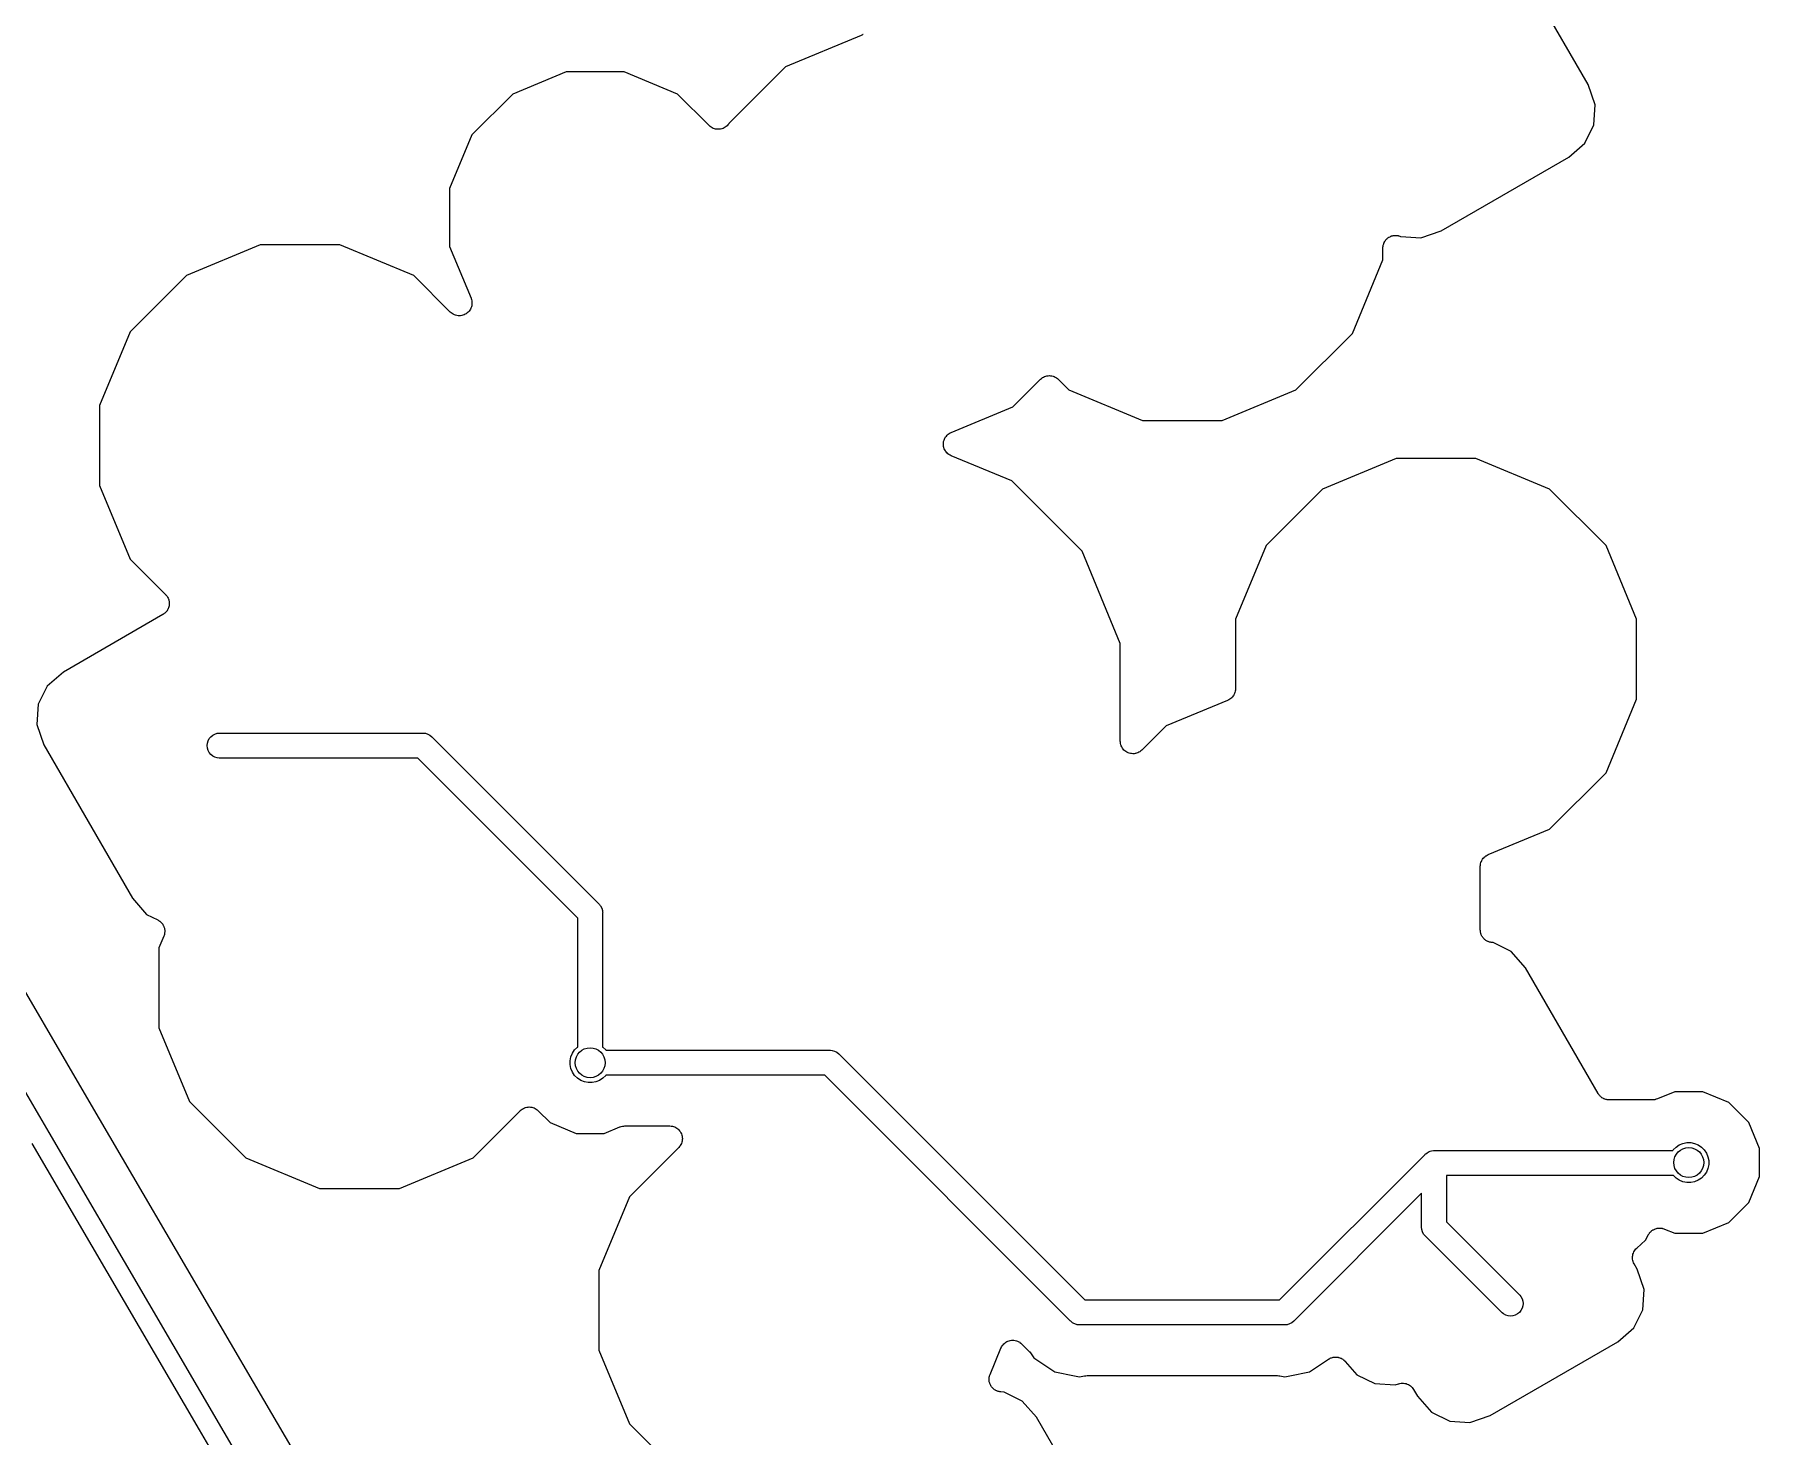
# Model space of a CAD drawing. Extents: x 0.4 to 11.3, y -7.9 to -0.4.
# Drawn here: x 3.805 to 4.485, y -5.293 to -4.74 of the extents above; entities that cross this region are included whole.
import ezdxf

# ---------------------------------------------------------------- set-up
doc = ezdxf.new("R2010")
doc.units = 0
doc.header["$MEASUREMENT"] = 0
doc.layers.add('BLACK', color=7, linetype='CONTINUOUS')

msp = doc.modelspace()

# ---------------------------------------------------------------- linework, layer by layer
at = {"layer": 'BLACK', "linetype": 'CONTINUOUS'}
for p, q in [((4.41709, -4.76006), (4.38215, -4.69954)), ((4.13039, -4.74077), (4.10068, -4.75308)), ((4.13067, -4.74062), (4.13039, -4.74077)), ((4.13095, -4.7405), (4.13067, -4.74062)), ((4.13109, -4.74039), (4.13095, -4.7405)), ((4.13125, -4.74031), (4.13109, -4.74039)), ((4.10068, -4.75308), (4.07826, -4.7755)), ((4.01417, -4.75507), (3.99308, -4.76381)), ((4.03701, -4.75507), (4.01417, -4.75507)), ((4.05811, -4.76381), (4.03701, -4.75507)), ((3.99308, -4.76381), (3.97693, -4.77996)), ((4.07056, -4.77627), (4.05811, -4.76381)), ((4.4198, -4.76807), (4.41709, -4.76006)), ((4.41928, -4.77601), (4.4198, -4.76807)), ((3.97693, -4.77996), (3.96819, -4.80106)), ((4.07093, -4.77657), (4.07056, -4.77627)), ((4.0713, -4.77687), (4.07093, -4.77657)), ((4.07131, -4.77688), (4.0713, -4.77687)), ((4.07132, -4.77689), (4.07131, -4.77688)), ((4.07173, -4.77711), (4.07132, -4.77689)), ((4.07215, -4.77734), (4.07173, -4.77711)), ((4.07217, -4.77734), (4.07215, -4.77734)), ((4.07218, -4.77735), (4.07217, -4.77734)), ((4.07263, -4.77749), (4.07218, -4.77735)), ((4.07308, -4.77763), (4.07263, -4.77749)), ((4.0731, -4.77763), (4.07308, -4.77763)), ((4.07311, -4.77763), (4.0731, -4.77763)), ((4.07359, -4.77768), (4.07311, -4.77763)), ((4.07406, -4.77773), (4.07359, -4.77768)), ((4.07407, -4.77773), (4.07406, -4.77773)), ((4.07408, -4.77773), (4.07407, -4.77773)), ((4.07456, -4.77769), (4.07408, -4.77773)), ((4.07503, -4.77765), (4.07456, -4.77769)), ((4.07504, -4.77764), (4.07503, -4.77765)), ((4.07505, -4.77764), (4.07504, -4.77764)), ((4.07551, -4.7775), (4.07505, -4.77764)), ((4.07596, -4.77737), (4.07551, -4.7775)), ((4.07598, -4.77737), (4.07596, -4.77737)), ((4.07599, -4.77736), (4.07598, -4.77737)), ((4.07641, -4.77714), (4.07599, -4.77736)), ((4.07683, -4.77692), (4.07641, -4.77714)), ((4.07684, -4.77691), (4.07683, -4.77692)), ((4.07685, -4.77691), (4.07684, -4.77691)), ((4.07722, -4.77661), (4.07685, -4.77691)), ((4.07759, -4.77631), (4.07722, -4.77661)), ((4.0776, -4.7763), (4.07759, -4.77631)), ((4.07761, -4.77629), (4.0776, -4.7763)), ((4.07792, -4.77593), (4.07761, -4.77629)), ((4.07822, -4.77557), (4.07792, -4.77593)), ((4.07823, -4.77555), (4.07822, -4.77557)), ((4.07826, -4.7755), (4.07823, -4.77554)), ((4.07823, -4.77554), (4.07823, -4.77555)), ((4.41577, -4.78315), (4.41928, -4.77601)), ((4.40941, -4.78873), (4.41577, -4.78315)), ((4.35912, -4.81776), (4.40941, -4.78873)), ((3.96819, -4.80106), (3.96819, -4.82389)), ((4.3374, -4.82121), (4.33762, -4.82095)), ((4.33762, -4.82095), (4.33774, -4.82086)), ((4.33774, -4.82086), (4.33784, -4.82075)), ((4.33784, -4.82075), (4.33812, -4.82055)), ((4.33812, -4.82055), (4.33838, -4.82034)), ((4.33838, -4.82034), (4.33851, -4.82027)), ((4.33851, -4.82027), (4.33864, -4.82018)), ((4.33864, -4.82018), (4.33895, -4.82005)), ((4.33895, -4.82005), (4.33925, -4.81989)), ((4.33925, -4.81989), (4.33939, -4.81985)), ((4.33939, -4.81985), (4.33953, -4.81978)), ((4.33953, -4.81978), (4.33986, -4.81971)), ((4.33986, -4.81971), (4.34018, -4.81961)), ((4.34018, -4.81961), (4.34033, -4.8196)), ((4.34033, -4.8196), (4.34048, -4.81957)), ((4.34048, -4.81957), (4.34082, -4.81956)), ((4.34082, -4.81956), (4.34115, -4.81952)), ((4.34115, -4.81952), (4.3413, -4.81954)), ((4.3413, -4.81954), (4.34145, -4.81954)), ((4.34145, -4.81954), (4.34179, -4.81959)), ((4.34179, -4.81959), (4.34212, -4.81963)), ((4.34212, -4.81963), (4.34227, -4.81967)), ((4.34227, -4.81967), (4.34242, -4.8197)), ((4.34242, -4.8197), (4.34273, -4.81982)), ((4.34273, -4.81982), (4.34306, -4.81992)), ((4.34306, -4.81992), (4.34313, -4.81996)), ((4.34313, -4.81996), (4.35111, -4.82048)), ((4.35111, -4.82048), (4.35912, -4.81776)), ((3.89355, -4.8233), (3.8645, -4.83534)), ((3.925, -4.8233), (3.89355, -4.8233)), ((3.95406, -4.83534), (3.925, -4.8233)), ((3.96819, -4.82389), (3.97665, -4.84433)), ((4.33612, -4.82445), (4.33614, -4.8243)), ((4.33612, -4.82452), (4.33612, -4.82445)), ((4.33612, -4.82912), (4.33612, -4.82452)), ((4.33613, -4.82415), (4.33619, -4.82382)), ((4.33614, -4.8243), (4.33613, -4.82415)), ((4.33619, -4.82382), (4.33623, -4.82348)), ((4.33623, -4.82348), (4.33627, -4.82334)), ((4.33627, -4.82334), (4.3363, -4.82319)), ((4.3363, -4.82319), (4.33642, -4.82288)), ((4.33642, -4.82288), (4.33652, -4.82255)), ((4.33652, -4.82255), (4.3366, -4.82242)), ((4.3366, -4.82242), (4.33665, -4.82228)), ((4.33665, -4.82228), (4.33683, -4.822)), ((4.33683, -4.822), (4.33699, -4.8217)), ((4.33699, -4.8217), (4.33709, -4.82158)), ((4.33709, -4.82158), (4.33717, -4.82146)), ((4.33717, -4.82146), (4.3374, -4.82121)), ((4.32408, -4.85818), (4.33612, -4.82912)), ((3.8645, -4.83534), (3.84226, -4.85758)), ((3.9685, -4.84977), (3.95406, -4.83534)), ((3.97663, -4.8482), (3.9764, -4.84862)), ((3.97664, -4.84819), (3.97663, -4.8482)), ((3.97663, -4.8482), (3.97663, -4.8482)), ((3.97679, -4.84771), (3.97664, -4.84819)), ((3.97665, -4.84433), (3.97668, -4.84438)), ((3.97668, -4.84438), (3.97668, -4.84438)), ((3.97668, -4.84438), (3.97668, -4.84438)), ((3.97668, -4.84438), (3.97668, -4.84439)), ((3.97668, -4.84439), (3.97682, -4.84487)), ((3.97693, -4.84727), (3.97679, -4.84771)), ((3.97682, -4.84487), (3.97695, -4.84532)), ((3.97698, -4.84675), (3.97693, -4.84726)), ((3.97693, -4.84726), (3.97693, -4.84727)), ((3.97693, -4.84727), (3.97693, -4.84727)), ((3.97695, -4.84532), (3.97695, -4.84532)), ((3.97695, -4.84532), (3.97695, -4.84533)), ((3.97695, -4.84533), (3.97699, -4.84581)), ((3.97703, -4.8463), (3.97698, -4.84675)), ((3.97699, -4.84581), (3.97703, -4.84629)), ((3.97703, -4.84629), (3.97703, -4.8463)), ((3.97703, -4.8463), (3.97703, -4.8463)), ((3.96887, -4.85008), (3.9685, -4.84977)), ((3.96924, -4.85039), (3.96887, -4.85008)), ((3.96925, -4.85039), (3.96924, -4.85039)), ((3.96968, -4.85062), (3.96925, -4.85039)), ((3.96925, -4.85039), (3.96925, -4.85039)), ((3.9701, -4.85085), (3.96968, -4.85062)), ((3.97011, -4.85085), (3.9701, -4.85085)), ((3.97059, -4.851), (3.97011, -4.85085)), ((3.97011, -4.85085), (3.97011, -4.85085)), ((3.97104, -4.85114), (3.97059, -4.851)), ((3.97154, -4.85119), (3.97104, -4.85114)), ((3.97104, -4.85114), (3.97104, -4.85114)), ((3.97104, -4.85114), (3.97104, -4.85114)), ((3.97201, -4.85124), (3.97154, -4.85119)), ((3.97202, -4.85124), (3.97201, -4.85124)), ((3.97201, -4.85124), (3.97201, -4.85124)), ((3.97251, -4.85119), (3.97202, -4.85124)), ((3.97298, -4.85115), (3.97251, -4.85119)), ((3.97299, -4.85115), (3.97298, -4.85115)), ((3.97298, -4.85115), (3.97298, -4.85115)), ((3.97348, -4.851), (3.97299, -4.85115)), ((3.97391, -4.85087), (3.97348, -4.851)), ((3.97392, -4.85087), (3.97391, -4.85087)), ((3.97437, -4.85063), (3.97392, -4.85087)), ((3.97392, -4.85087), (3.97392, -4.85087)), ((3.97478, -4.85042), (3.97437, -4.85063)), ((3.97479, -4.85041), (3.97478, -4.85041)), ((3.97478, -4.85041), (3.97478, -4.85042)), ((3.97518, -4.85009), (3.97479, -4.85041)), ((3.97554, -4.8498), (3.97518, -4.85009)), ((3.97586, -4.84942), (3.97554, -4.8498)), ((3.97554, -4.8498), (3.97554, -4.8498)), ((3.97554, -4.8498), (3.97554, -4.8498)), ((3.97616, -4.84906), (3.97586, -4.84942)), ((3.97617, -4.84905), (3.97616, -4.84906)), ((3.9764, -4.84862), (3.97617, -4.84905)), ((3.97617, -4.84905), (3.97617, -4.84905)), ((3.84226, -4.85758), (3.83022, -4.88663)), ((4.30184, -4.88042), (4.32408, -4.85818)), ((4.20189, -4.87562), (4.20231, -4.87541)), ((4.20231, -4.87541), (4.20272, -4.87519)), ((4.20272, -4.87519), (4.20274, -4.87518)), ((4.20274, -4.87518), (4.20275, -4.87517)), ((4.20275, -4.87517), (4.20321, -4.87504)), ((4.20321, -4.87504), (4.20366, -4.87491)), ((4.20366, -4.87491), (4.20367, -4.87491)), ((4.20367, -4.87491), (4.20369, -4.8749)), ((4.20369, -4.8749), (4.20416, -4.87486)), ((4.20416, -4.87486), (4.20463, -4.87482)), ((4.20463, -4.87482), (4.20465, -4.87482)), ((4.20465, -4.87482), (4.20466, -4.87482)), ((4.20466, -4.87482), (4.20513, -4.87487)), ((4.20513, -4.87487), (4.2056, -4.87492)), ((4.2056, -4.87492), (4.20562, -4.87492)), ((4.20562, -4.87492), (4.20563, -4.87492)), ((4.20563, -4.87492), (4.20609, -4.87506)), ((4.20609, -4.87506), (4.20653, -4.8752)), ((4.20653, -4.8752), (4.20655, -4.87521)), ((4.20655, -4.87521), (4.20657, -4.87521)), ((4.20657, -4.87521), (4.20698, -4.87544)), ((4.20698, -4.87544), (4.20739, -4.87566)), ((4.19024, -4.88712), (4.20108, -4.87628)), ((4.20108, -4.87628), (4.2011, -4.87626)), ((4.2011, -4.87626), (4.20113, -4.87623)), ((4.2011, -4.87626), (4.2011, -4.87626)), ((4.2011, -4.87626), (4.2011, -4.87626)), ((4.20113, -4.87623), (4.20149, -4.87594)), ((4.20149, -4.87594), (4.20186, -4.87564)), ((4.20186, -4.87564), (4.20187, -4.87564)), ((4.20187, -4.87564), (4.20189, -4.87562)), ((4.20739, -4.87566), (4.20741, -4.87567)), ((4.20741, -4.87567), (4.20742, -4.87568)), ((4.20742, -4.87568), (4.20778, -4.87598)), ((4.20778, -4.87598), (4.20815, -4.87628)), ((4.20815, -4.87628), (4.21228, -4.88042)), ((4.21228, -4.88042), (4.24134, -4.89245)), ((4.27279, -4.89245), (4.30184, -4.88042)), ((3.83022, -4.88663), (3.83022, -4.91808)), ((4.16595, -4.89718), (4.19024, -4.88712)), ((4.24134, -4.89245), (4.27279, -4.89245)), ((4.16286, -4.90175), (4.16291, -4.90128)), ((4.16286, -4.90176), (4.16286, -4.90175)), ((4.16286, -4.90177), (4.16286, -4.90176)), ((4.16291, -4.90225), (4.16286, -4.90177)), ((4.16291, -4.90128), (4.16296, -4.9008)), ((4.16295, -4.90273), (4.16291, -4.90225)), ((4.16296, -4.9008), (4.16297, -4.90079)), ((4.16297, -4.90078), (4.16311, -4.90033)), ((4.16297, -4.90079), (4.16297, -4.90078)), ((4.16311, -4.90033), (4.16325, -4.89987)), ((4.16325, -4.89986), (4.16326, -4.89985)), ((4.16325, -4.89987), (4.16325, -4.89986)), ((4.16326, -4.89985), (4.16348, -4.89943)), ((4.16348, -4.89943), (4.16371, -4.89901)), ((4.16371, -4.89901), (4.16372, -4.899)), ((4.16372, -4.89899), (4.16403, -4.89863)), ((4.16372, -4.899), (4.16372, -4.89899)), ((4.16403, -4.89863), (4.16433, -4.89826)), ((4.16433, -4.89826), (4.16434, -4.89825)), ((4.16434, -4.89825), (4.16435, -4.89824)), ((4.16435, -4.89824), (4.16472, -4.89794)), ((4.16472, -4.89794), (4.16509, -4.89764)), ((4.16509, -4.89764), (4.1651, -4.89763)), ((4.1651, -4.89763), (4.16552, -4.89741)), ((4.1651, -4.89763), (4.1651, -4.89763)), ((4.16552, -4.89741), (4.16595, -4.89718)), ((4.16295, -4.90274), (4.16295, -4.90273)), ((4.16295, -4.90273), (4.16295, -4.90273)), ((4.16309, -4.9032), (4.16295, -4.90274)), ((4.16322, -4.90366), (4.16309, -4.9032)), ((4.16323, -4.90367), (4.16322, -4.90366)), ((4.16323, -4.90368), (4.16323, -4.90367)), ((4.16345, -4.9041), (4.16323, -4.90368)), ((4.16367, -4.90453), (4.16345, -4.9041)), ((4.16368, -4.90453), (4.16367, -4.90453)), ((4.16368, -4.90454), (4.16368, -4.90453)), ((4.16398, -4.90491), (4.16368, -4.90454)), ((4.16428, -4.90529), (4.16398, -4.90491)), ((4.16429, -4.9053), (4.16428, -4.90529)), ((4.1643, -4.9053), (4.16429, -4.9053)), ((4.16466, -4.90561), (4.1643, -4.9053)), ((4.16503, -4.90592), (4.16466, -4.90561)), ((4.16504, -4.90592), (4.16503, -4.90592)), ((4.16505, -4.90593), (4.16504, -4.90592)), ((4.16547, -4.90616), (4.16505, -4.90593)), ((4.16589, -4.90639), (4.16547, -4.90616)), ((4.1659, -4.9064), (4.16589, -4.90639)), ((4.16595, -4.90642), (4.1659, -4.9064)), ((4.1659, -4.9064), (4.1659, -4.9064)), ((4.1659, -4.9064), (4.1659, -4.9064)), ((4.18979, -4.91629), (4.16595, -4.90642)), ((4.34134, -4.90755), (4.31228, -4.91958)), ((4.37279, -4.90755), (4.34134, -4.90755)), ((4.40184, -4.91958), (4.37279, -4.90755)), ((4.21757, -4.94407), (4.18979, -4.91629)), ((3.83022, -4.91808), (3.84226, -4.94714)), ((4.31228, -4.91958), (4.29004, -4.94182)), ((4.42408, -4.94182), (4.40184, -4.91958)), ((4.29004, -4.94182), (4.27801, -4.97088)), ((4.43612, -4.97088), (4.42408, -4.94182)), ((3.67827, -4.94749), (3.81022, -5.17319)), ((3.84226, -4.94714), (3.85626, -4.96114)), ((4.2326, -4.98036), (4.21757, -4.94407)), ((3.85626, -4.96114), (3.85631, -4.96119)), ((3.85631, -4.96119), (3.8564, -4.96131)), ((3.8564, -4.96131), (3.85651, -4.96141)), ((3.85651, -4.96141), (3.85671, -4.96169)), ((3.85671, -4.96169), (3.85692, -4.96195)), ((3.85692, -4.96195), (3.85699, -4.96208)), ((3.85699, -4.96208), (3.85707, -4.96221)), ((3.85707, -4.96221), (3.85721, -4.96252)), ((3.85721, -4.96252), (3.85737, -4.96282)), ((3.85737, -4.96282), (3.85741, -4.96296)), ((3.85741, -4.96296), (3.85747, -4.9631)), ((3.85747, -4.9631), (3.85755, -4.96343)), ((3.85755, -4.96343), (3.85764, -4.96375)), ((3.85764, -4.96375), (3.85765, -4.9639)), ((3.85765, -4.9639), (3.85769, -4.96405)), ((3.85523, -4.969), (3.81595, -4.99168)), ((3.85535, -4.96892), (3.85523, -4.969)), ((3.85548, -4.96885), (3.85535, -4.96892)), ((3.85574, -4.96863), (3.85548, -4.96885)), ((3.85602, -4.96844), (3.85574, -4.96863)), ((3.85612, -4.96833), (3.85602, -4.96844)), ((3.85624, -4.96823), (3.85612, -4.96833)), ((3.85645, -4.96797), (3.85624, -4.96823)), ((3.85669, -4.96773), (3.85645, -4.96797)), ((3.85677, -4.9676), (3.85669, -4.96773)), ((3.85686, -4.96749), (3.85677, -4.9676)), ((3.85702, -4.96719), (3.85686, -4.96749)), ((3.8572, -4.9669), (3.85702, -4.96719)), ((3.85726, -4.96676), (3.8572, -4.9669)), ((3.85733, -4.96663), (3.85726, -4.96676)), ((3.85743, -4.9663), (3.85733, -4.96663)), ((3.85755, -4.96599), (3.85743, -4.9663)), ((3.85758, -4.96584), (3.85755, -4.96599)), ((3.85762, -4.9657), (3.85758, -4.96584)), ((3.85766, -4.96536), (3.85762, -4.9657)), ((3.85771, -4.96502), (3.85766, -4.96536)), ((3.85769, -4.96405), (3.8577, -4.96439)), ((3.8577, -4.96439), (3.85773, -4.96473)), ((3.85773, -4.96473), (3.85771, -4.96488)), ((3.85771, -4.96488), (3.85771, -4.96502)), ((4.27801, -4.97088), (4.27801, -4.99822)), ((4.43612, -5.00233), (4.43612, -4.97088)), ((4.2326, -5.01889), (4.2326, -4.98036)), ((3.80959, -4.99726), (3.80607, -5.0044)), ((3.81595, -4.99168), (3.80959, -4.99726)), ((3.80607, -5.0044), (3.80555, -5.01234)), ((4.27492, -5.00284), (4.25068, -5.01288)), ((4.27533, -5.00262), (4.27492, -5.00284)), ((4.27575, -5.00241), (4.27533, -5.00262)), ((4.27576, -5.00239), (4.27575, -5.00241)), ((4.27578, -5.00238), (4.27576, -5.00239)), ((4.27614, -5.00209), (4.27578, -5.00238)), ((4.27651, -5.0018), (4.27614, -5.00209)), ((4.27652, -5.00178), (4.27651, -5.0018)), ((4.27654, -5.00177), (4.27652, -5.00178)), ((4.27683, -5.00141), (4.27654, -5.00177)), ((4.27713, -5.00105), (4.27683, -5.00141)), ((4.27714, -5.00103), (4.27713, -5.00105)), ((4.27716, -5.00101), (4.27714, -5.00103)), ((4.27738, -5.0006), (4.27716, -5.00101)), ((4.2776, -5.00019), (4.27738, -5.0006)), ((4.27761, -5.00017), (4.2776, -5.00019)), ((4.27762, -5.00015), (4.27761, -5.00017)), ((4.27776, -4.99971), (4.27762, -5.00015)), ((4.2779, -4.99926), (4.27776, -4.99971)), ((4.27791, -4.99922), (4.2779, -4.99924)), ((4.2779, -4.99924), (4.2779, -4.99926)), ((4.27796, -4.99876), (4.27791, -4.99922)), ((4.27801, -4.99829), (4.27796, -4.99876)), ((4.27801, -4.99822), (4.27801, -4.99825)), ((4.27801, -4.99825), (4.27801, -4.99825)), ((4.27801, -4.99825), (4.27801, -4.99825)), ((4.27801, -4.99825), (4.27801, -4.99829)), ((4.42408, -5.03138), (4.43612, -5.00233)), ((3.80555, -5.01234), (3.80827, -5.02034)), ((3.87301, -5.01878), (3.87347, -5.01793)), ((3.87347, -5.01793), (3.87408, -5.01718)), ((3.87408, -5.01718), (3.87483, -5.01656)), ((3.87483, -5.01656), (3.87568, -5.01611)), ((3.87568, -5.01611), (3.87661, -5.01582)), ((3.87661, -5.01582), (3.87734, -5.01575)), ((3.87734, -5.01575), (3.95744, -5.01575)), ((3.95744, -5.01575), (3.95768, -5.01573)), ((3.95768, -5.01573), (3.95792, -5.01575)), ((3.95792, -5.01575), (3.95792, -5.01575)), ((3.95792, -5.01575), (3.95865, -5.01582)), ((3.95865, -5.01582), (3.95957, -5.01611)), ((3.95957, -5.01611), (3.96043, -5.01656)), ((3.96043, -5.01656), (3.96118, -5.01718)), ((3.96118, -5.01718), (3.96133, -5.01737)), ((3.96133, -5.01737), (4.02693, -5.08296)), ((4.25068, -5.01288), (4.24113, -5.02243)), ((3.80827, -5.02034), (3.84321, -5.08086)), ((3.87263, -5.02067), (3.87273, -5.01971)), ((3.87273, -5.02164), (3.87263, -5.02067)), ((3.87273, -5.01971), (3.87301, -5.01878)), ((3.87301, -5.02257), (3.87273, -5.02164)), ((3.87347, -5.02342), (3.87301, -5.02257)), ((3.87408, -5.02417), (3.87347, -5.02342)), ((3.87483, -5.02479), (3.87408, -5.02417)), ((3.87568, -5.02524), (3.87483, -5.02479)), ((4.23265, -5.01937), (4.2326, -5.01889)), ((4.23269, -5.01985), (4.23265, -5.01937)), ((4.23269, -5.01986), (4.23269, -5.01985)), ((4.23269, -5.01987), (4.23269, -5.01986)), ((4.23283, -5.02033), (4.23269, -5.01987)), ((4.23297, -5.02078), (4.23283, -5.02033)), ((4.23297, -5.02079), (4.23297, -5.02078)), ((4.23298, -5.0208), (4.23297, -5.02079)), ((4.2332, -5.02122), (4.23298, -5.0208)), ((4.23342, -5.02165), (4.2332, -5.02122)), ((4.23343, -5.02165), (4.23342, -5.02165)), ((4.23343, -5.02166), (4.23343, -5.02165)), ((4.23374, -5.02203), (4.23343, -5.02166)), ((4.23404, -5.02241), (4.23374, -5.02203)), ((4.23405, -5.02241), (4.23404, -5.02241)), ((4.23405, -5.02242), (4.23405, -5.02241)), ((4.23442, -5.02272), (4.23405, -5.02242)), ((4.23479, -5.02303), (4.23442, -5.02272)), ((4.2348, -5.02303), (4.23479, -5.02303)), ((4.2348, -5.02304), (4.2348, -5.02303)), ((4.23522, -5.02327), (4.2348, -5.02304)), ((4.23564, -5.0235), (4.23522, -5.02327)), ((4.23565, -5.0235), (4.23564, -5.0235)), ((4.23566, -5.0235), (4.23565, -5.0235)), ((4.23612, -5.02365), (4.23566, -5.0235)), ((4.23658, -5.02379), (4.23612, -5.02365)), ((4.23659, -5.02379), (4.23658, -5.02379)), ((4.23658, -5.02379), (4.23658, -5.02379)), ((4.23707, -5.02384), (4.23659, -5.02379)), ((4.23755, -5.02389), (4.23707, -5.02384)), ((4.23756, -5.02389), (4.23755, -5.02389)), ((4.23755, -5.02389), (4.23755, -5.02389)), ((4.23804, -5.02385), (4.23756, -5.02389)), ((4.23852, -5.02381), (4.23804, -5.02385)), ((4.23853, -5.02381), (4.23852, -5.02381)), ((4.23854, -5.02381), (4.23853, -5.02381)), ((4.23899, -5.02367), (4.23854, -5.02381)), ((4.23946, -5.02354), (4.23899, -5.02367)), ((4.23947, -5.02353), (4.23946, -5.02353)), ((4.23946, -5.02353), (4.23946, -5.02354)), ((4.2399, -5.02331), (4.23947, -5.02353)), ((4.24032, -5.02309), (4.2399, -5.02331)), ((4.24033, -5.02308), (4.24032, -5.02309)), ((4.24034, -5.02308), (4.24033, -5.02308)), ((4.24071, -5.02278), (4.24034, -5.02308)), ((4.24108, -5.02248), (4.24071, -5.02278)), ((4.2411, -5.02247), (4.24108, -5.02248)), ((4.24113, -5.02243), (4.2411, -5.02247)), ((4.2411, -5.02247), (4.2411, -5.02247)), ((4.2411, -5.02247), (4.2411, -5.02247)), ((3.87661, -5.02552), (3.87568, -5.02524)), ((3.87734, -5.0256), (3.87661, -5.02552)), ((3.95564, -5.0256), (3.87734, -5.0256)), ((4.0187, -5.08865), (3.95564, -5.0256)), ((4.40184, -5.05362), (4.42408, -5.03138)), ((3.82614, -5.1608), (3.76305, -5.05287)), ((4.3776, -5.06366), (4.40184, -5.05362)), ((4.37492, -5.06631), (4.37514, -5.06591)), ((4.37514, -5.06591), (4.37537, -5.06549)), ((4.37537, -5.06549), (4.37538, -5.06548)), ((4.37538, -5.06548), (4.37539, -5.06546)), ((4.37539, -5.06546), (4.37569, -5.0651)), ((4.37569, -5.0651), (4.37599, -5.06474)), ((4.37599, -5.06474), (4.376, -5.06473)), ((4.376, -5.06473), (4.37602, -5.06471)), ((4.37602, -5.06471), (4.37638, -5.06442)), ((4.37638, -5.06442), (4.37674, -5.06412)), ((4.37674, -5.06412), (4.37676, -5.06411)), ((4.37676, -5.06411), (4.37678, -5.0641)), ((4.37678, -5.0641), (4.37719, -5.06388)), ((4.37719, -5.06388), (4.3776, -5.06366)), ((4.37452, -5.06821), (4.37457, -5.06775)), ((4.37452, -5.06826), (4.37452, -5.06821)), ((4.37452, -5.06828), (4.37452, -5.06826)), ((4.37452, -5.06826), (4.37452, -5.06826)), ((4.37452, -5.06826), (4.37452, -5.06826)), ((4.37452, -5.09332), (4.37452, -5.06828)), ((4.37457, -5.06775), (4.37462, -5.06729)), ((4.37462, -5.06727), (4.37463, -5.06724)), ((4.37462, -5.06729), (4.37462, -5.06727)), ((4.37463, -5.06724), (4.37477, -5.0668)), ((4.37477, -5.0668), (4.3749, -5.06635)), ((4.3749, -5.06635), (4.37491, -5.06633)), ((4.37491, -5.06633), (4.37492, -5.06631)), ((3.84321, -5.08086), (3.84878, -5.08722)), ((4.02693, -5.08296), (4.02712, -5.08312)), ((4.02712, -5.08312), (4.02727, -5.0833)), ((4.02727, -5.0833), (4.02727, -5.08331)), ((4.02727, -5.08331), (4.02747, -5.08354)), ((4.02747, -5.08354), (4.02773, -5.08387)), ((4.02773, -5.08387), (4.02819, -5.08472)), ((4.02819, -5.08472), (4.02847, -5.08565)), ((4.02847, -5.08565), (4.02854, -5.08637)), ((3.84878, -5.08722), (3.85315, -5.08938)), ((3.85315, -5.08938), (3.85322, -5.08941)), ((3.85322, -5.08941), (3.85348, -5.08958)), ((3.85348, -5.08958), (3.85375, -5.08972)), ((3.85375, -5.08972), (3.85389, -5.08984)), ((3.85389, -5.08984), (3.85404, -5.08994)), ((3.85404, -5.08994), (3.85426, -5.09015)), ((3.85426, -5.09015), (3.8545, -5.09035)), ((3.8545, -5.09035), (3.85461, -5.09049)), ((3.85461, -5.09049), (3.85474, -5.09061)), ((3.85474, -5.09061), (3.85492, -5.09086)), ((3.85492, -5.09086), (3.85511, -5.0911)), ((3.85511, -5.0911), (3.8552, -5.09126)), ((3.8552, -5.09126), (3.8553, -5.09141)), ((3.8553, -5.09141), (3.85542, -5.09169)), ((3.85542, -5.09169), (3.85557, -5.09197)), ((3.85557, -5.09197), (3.85562, -5.09214)), ((3.85562, -5.09214), (3.85569, -5.09231)), ((3.85569, -5.09231), (3.85576, -5.09261)), ((3.85576, -5.09261), (3.85585, -5.0929)), ((3.85585, -5.0929), (3.85587, -5.09308)), ((3.85587, -5.09308), (3.85591, -5.09326)), ((4.0187, -5.13949), (4.0187, -5.08865)), ((4.02854, -5.08637), (4.02854, -5.08637)), ((4.02854, -5.08637), (4.02857, -5.08661)), ((4.02857, -5.08661), (4.02854, -5.08686)), ((4.02854, -5.08686), (4.02854, -5.13949)), ((3.85556, -5.09578), (3.85364, -5.10042)), ((3.85565, -5.09548), (3.85556, -5.09578)), ((3.85576, -5.09519), (3.85565, -5.09548)), ((3.85579, -5.09502), (3.85576, -5.09519)), ((3.85585, -5.09484), (3.85579, -5.09502)), ((3.85588, -5.09454), (3.85585, -5.09484)), ((3.85593, -5.09423), (3.85588, -5.09454)), ((3.85591, -5.09326), (3.85591, -5.09357)), ((3.85591, -5.09357), (3.85594, -5.09387)), ((3.85594, -5.09387), (3.85592, -5.09405)), ((3.85592, -5.09405), (3.85593, -5.09423)), ((4.37455, -5.09363), (4.37452, -5.09332)), ((4.37455, -5.09394), (4.37455, -5.09363)), ((4.37459, -5.09411), (4.37455, -5.09394)), ((4.37461, -5.09429), (4.37459, -5.09411)), ((4.3747, -5.09459), (4.37461, -5.09429)), ((4.37477, -5.09489), (4.3747, -5.09459)), ((4.37484, -5.09505), (4.37477, -5.09489)), ((4.37489, -5.09523), (4.37484, -5.09505)), ((4.37504, -5.0955), (4.37489, -5.09523)), ((4.37516, -5.09578), (4.37504, -5.0955)), ((4.37527, -5.09593), (4.37516, -5.09578)), ((4.37535, -5.09609), (4.37527, -5.09593)), ((4.37555, -5.09633), (4.37535, -5.09609)), ((4.37572, -5.09658), (4.37555, -5.09633)), ((4.37585, -5.0967), (4.37572, -5.09658)), ((4.37597, -5.09684), (4.37585, -5.0967)), ((4.37621, -5.09704), (4.37597, -5.09684)), ((4.37643, -5.09725), (4.37621, -5.09704)), ((4.37658, -5.09735), (4.37643, -5.09725)), ((4.37672, -5.09747), (4.37658, -5.09735)), ((4.37699, -5.09761), (4.37672, -5.09747)), ((4.37725, -5.09778), (4.37699, -5.09761)), ((4.37742, -5.09784), (4.37725, -5.09778)), ((4.37758, -5.09793), (4.37742, -5.09784)), ((4.37787, -5.09802), (4.37758, -5.09793)), ((4.37816, -5.09813), (4.37787, -5.09802)), ((4.37834, -5.09817), (4.37816, -5.09813)), ((4.37851, -5.09822), (4.37834, -5.09817)), ((4.37882, -5.09825), (4.37851, -5.09822)), ((4.37912, -5.09831), (4.37882, -5.09825)), ((4.37919, -5.09831), (4.37912, -5.09831)), ((4.37958, -5.09834), (4.37919, -5.09831)), ((4.38671, -5.10186), (4.37958, -5.09834)), ((3.85364, -5.10042), (3.85364, -5.13187)), ((4.39229, -5.10821), (4.38671, -5.10186)), ((4.42094, -5.15784), (4.39229, -5.10821)), ((3.85364, -5.13187), (3.86568, -5.16092)), ((4.01664, -5.14194), (4.01751, -5.14065)), ((4.01751, -5.14065), (4.0186, -5.13955)), ((4.0186, -5.13955), (4.0187, -5.13949)), ((4.02854, -5.13949), (4.02864, -5.13955)), ((4.02864, -5.13955), (4.02974, -5.14065)), ((4.02974, -5.14065), (4.0298, -5.14075)), ((4.11787, -5.14075), (4.11811, -5.14072)), ((4.11811, -5.14072), (4.11835, -5.14075)), ((4.01575, -5.14489), (4.01605, -5.14337)), ((4.01575, -5.14644), (4.01575, -5.14489)), ((4.01605, -5.14797), (4.01575, -5.14644)), ((4.01605, -5.14337), (4.01664, -5.14194)), ((4.0298, -5.14075), (4.11787, -5.14075)), ((4.11835, -5.14075), (4.11835, -5.14075)), ((4.11835, -5.14075), (4.11907, -5.14082)), ((4.11907, -5.14082), (4.12, -5.1411)), ((4.12, -5.1411), (4.12086, -5.14156)), ((4.12086, -5.14156), (4.12161, -5.14217)), ((4.12161, -5.14217), (4.12176, -5.14236)), ((4.12176, -5.14236), (4.21857, -5.23917)), ((4.01664, -5.1494), (4.01605, -5.14797)), ((4.01751, -5.15069), (4.01664, -5.1494)), ((4.0186, -5.15179), (4.01751, -5.15069)), ((4.01989, -5.15265), (4.0186, -5.15179)), ((4.02133, -5.15324), (4.01989, -5.15265)), ((4.02285, -5.15354), (4.02133, -5.15324)), ((4.0244, -5.15354), (4.02285, -5.15354)), ((4.02592, -5.15324), (4.0244, -5.15354)), ((4.02735, -5.15265), (4.02592, -5.15324)), ((4.02864, -5.15179), (4.02735, -5.15265)), ((4.02974, -5.15069), (4.02864, -5.15179)), ((4.0298, -5.15059), (4.02974, -5.15069)), ((4.11607, -5.15059), (4.0298, -5.15059)), ((4.21288, -5.2474), (4.11607, -5.15059)), ((3.89499, -5.27857), (3.82614, -5.1608)), ((3.86568, -5.16092), (3.88791, -5.18316)), ((4.42102, -5.15795), (4.42094, -5.15784)), ((4.42109, -5.15808), (4.42102, -5.15795)), ((4.42131, -5.15835), (4.42109, -5.15808)), ((4.42151, -5.15863), (4.42131, -5.15835)), ((4.42161, -5.15873), (4.42151, -5.15863)), ((4.4217, -5.15884), (4.42161, -5.15873)), ((4.42197, -5.15906), (4.4217, -5.15884)), ((4.42222, -5.1593), (4.42197, -5.15906)), ((4.42234, -5.15937), (4.42222, -5.1593)), ((4.42245, -5.15946), (4.42234, -5.15937)), ((4.42275, -5.15963), (4.42245, -5.15946)), ((4.42305, -5.15982), (4.42275, -5.15963)), ((4.42318, -5.15987), (4.42305, -5.15982)), ((4.4233, -5.15993), (4.42318, -5.15987)), ((4.42363, -5.16004), (4.4233, -5.15993)), ((4.42396, -5.16016), (4.42363, -5.16004)), ((4.4241, -5.16019), (4.42396, -5.16016)), ((4.42423, -5.16023), (4.4241, -5.16019)), ((4.42458, -5.16027), (4.42423, -5.16023)), ((4.42492, -5.16033), (4.42458, -5.16027)), ((4.42506, -5.16032), (4.42492, -5.16033)), ((4.4252, -5.16034), (4.42506, -5.16032)), ((4.42527, -5.16034), (4.4252, -5.16034)), ((4.4425, -5.16034), (4.42527, -5.16034)), ((4.44295, -5.16029), (4.4425, -5.16034)), ((4.44341, -5.16025), (4.44295, -5.16029)), ((4.44344, -5.16025), (4.44341, -5.16025)), ((4.44347, -5.16024), (4.44344, -5.16025)), ((4.4439, -5.16011), (4.44347, -5.16024)), ((4.44434, -5.15998), (4.4439, -5.16011)), ((4.4444, -5.15996), (4.44434, -5.15998)), ((4.44441, -5.15996), (4.4444, -5.15996)), ((4.4444, -5.15996), (4.4444, -5.15996)), ((4.4444, -5.15996), (4.4444, -5.15996)), ((4.45115, -5.15717), (4.44441, -5.15996)), ((4.46224, -5.15717), (4.45115, -5.15717)), ((4.47248, -5.16141), (4.46224, -5.15717)), ((3.97748, -5.18316), (3.99605, -5.16459)), ((3.99605, -5.16459), (3.99607, -5.16456)), ((3.99607, -5.16456), (3.99607, -5.16456)), ((3.99607, -5.16456), (3.99608, -5.16456)), ((3.99608, -5.16456), (3.9961, -5.16454)), ((3.9961, -5.16454), (3.99647, -5.16424)), ((3.99647, -5.16424), (3.99683, -5.16395)), ((3.99683, -5.16395), (3.99685, -5.16394)), ((3.99685, -5.16394), (3.99686, -5.16393)), ((3.99686, -5.16393), (3.99728, -5.16371)), ((3.99728, -5.16371), (3.9977, -5.16349)), ((3.9977, -5.16349), (3.99771, -5.16349)), ((3.99771, -5.16349), (3.99773, -5.16348)), ((3.99773, -5.16348), (3.99818, -5.16335)), ((3.99818, -5.16335), (3.99863, -5.16322)), ((3.99863, -5.16322), (3.99865, -5.16321)), ((3.99865, -5.16321), (3.99867, -5.16321)), ((3.99867, -5.16321), (3.99913, -5.16317)), ((3.99913, -5.16317), (3.9996, -5.16312)), ((3.9996, -5.16312), (3.99962, -5.16313)), ((3.99962, -5.16313), (3.99964, -5.16312)), ((3.99964, -5.16312), (4.0001, -5.16317)), ((4.0001, -5.16317), (4.00057, -5.16322)), ((4.00057, -5.16322), (4.00059, -5.16323)), ((4.00059, -5.16323), (4.00061, -5.16323)), ((4.00061, -5.16323), (4.00106, -5.16337)), ((4.00106, -5.16337), (4.00151, -5.16351)), ((4.00151, -5.16351), (4.00152, -5.16352)), ((4.00152, -5.16352), (4.00154, -5.16352)), ((4.00154, -5.16352), (4.00195, -5.16375)), ((4.00195, -5.16375), (4.00237, -5.16397)), ((4.00237, -5.16397), (4.00238, -5.16398)), ((4.00238, -5.16398), (4.0024, -5.16399)), ((4.0024, -5.16399), (4.00275, -5.16429)), ((4.00275, -5.16429), (4.00312, -5.16459)), ((4.00312, -5.16459), (4.00783, -5.1693)), ((4.48032, -5.16925), (4.47248, -5.16141)), ((3.81022, -5.17319), (3.81022, -5.17319)), ((3.81022, -5.17319), (3.94216, -5.39888)), ((4.00783, -5.1693), (4.01808, -5.17354)), ((4.01808, -5.17354), (4.02917, -5.17354)), ((4.02917, -5.17354), (4.03538, -5.17097)), ((4.03538, -5.17097), (4.03544, -5.17094)), ((4.03538, -5.17097), (4.03538, -5.17097)), ((4.03538, -5.17097), (4.03538, -5.17097)), ((4.03538, -5.17097), (4.03538, -5.17097)), ((4.03544, -5.17094), (4.03588, -5.17082)), ((4.03588, -5.17082), (4.03632, -5.17069)), ((4.03632, -5.17069), (4.03635, -5.17068)), ((4.03635, -5.17068), (4.03638, -5.17067)), ((4.03638, -5.17067), (4.03683, -5.17064)), ((4.03683, -5.17064), (4.03729, -5.17059)), ((4.03729, -5.17059), (4.05498, -5.17059)), ((4.05498, -5.17059), (4.05503, -5.17059)), ((4.05503, -5.17059), (4.05503, -5.17059)), ((4.05503, -5.17059), (4.05503, -5.17059)), ((4.05503, -5.17059), (4.05505, -5.17059)), ((4.05505, -5.17059), (4.05553, -5.17065)), ((4.05553, -5.17065), (4.056, -5.1707)), ((4.056, -5.1707), (4.05601, -5.1707)), ((4.05601, -5.1707), (4.05602, -5.1707)), ((4.05602, -5.1707), (4.05648, -5.17085)), ((4.05648, -5.17085), (4.05693, -5.17099)), ((4.05693, -5.17099), (4.05694, -5.17099)), ((4.05694, -5.17099), (4.05695, -5.17099)), ((4.05695, -5.17099), (4.05738, -5.17123)), ((4.05738, -5.17123), (4.05779, -5.17146)), ((4.05779, -5.17146), (4.0578, -5.17146)), ((4.0578, -5.17146), (4.0578, -5.17146)), ((4.0578, -5.17146), (4.05818, -5.17178)), ((4.05818, -5.17178), (4.05854, -5.17208)), ((4.05854, -5.17208), (4.05855, -5.17209)), ((4.05855, -5.17209), (4.05855, -5.17209)), ((4.05855, -5.17209), (4.05886, -5.17247)), ((4.05886, -5.17247), (4.05915, -5.17284)), ((4.05915, -5.17284), (4.05916, -5.17285)), ((4.05916, -5.17285), (4.05916, -5.17285)), ((4.05916, -5.17285), (4.05939, -5.17328)), ((4.05939, -5.17328), (4.05961, -5.1737)), ((4.05961, -5.1737), (4.05961, -5.17371)), ((4.05961, -5.17371), (4.05962, -5.17372)), ((4.05962, -5.17372), (4.05975, -5.17418)), ((4.05975, -5.17418), (4.05989, -5.17464)), ((4.05989, -5.17464), (4.05989, -5.17465)), ((4.05989, -5.17465), (4.05989, -5.17465)), ((4.05989, -5.17465), (4.05993, -5.17513)), ((4.48457, -5.17949), (4.48032, -5.16925)), ((3.86959, -5.29034), (3.80361, -5.1775)), ((4.05852, -5.17913), (4.03911, -5.19853)), ((4.05882, -5.17876), (4.05852, -5.17913)), ((4.05912, -5.17839), (4.05882, -5.17876)), ((4.05913, -5.17838), (4.05912, -5.17839)), ((4.05936, -5.17796), (4.05913, -5.17837)), ((4.05913, -5.17837), (4.05913, -5.17838)), ((4.05959, -5.17753), (4.05936, -5.17796)), ((4.0596, -5.17751), (4.05959, -5.17752)), ((4.05959, -5.17752), (4.05959, -5.17753)), ((4.05973, -5.17706), (4.0596, -5.17751)), ((4.05988, -5.1766), (4.05973, -5.17706)), ((4.05993, -5.17611), (4.05988, -5.17658)), ((4.05988, -5.17658), (4.05988, -5.17659)), ((4.05988, -5.17659), (4.05988, -5.1766)), ((4.05993, -5.17513), (4.05998, -5.17561)), ((4.05998, -5.17563), (4.05993, -5.17611)), ((4.05998, -5.17561), (4.05998, -5.17562)), ((4.05998, -5.17562), (4.05998, -5.17563)), ((4.35298, -5.18161), (4.35354, -5.18115)), ((4.35354, -5.18115), (4.3544, -5.18069)), ((4.3544, -5.18069), (4.35472, -5.18059)), ((4.35472, -5.18059), (4.35532, -5.18041)), ((4.35532, -5.18041), (4.35605, -5.18034)), ((4.35605, -5.18034), (4.35629, -5.18031)), ((4.35629, -5.18031), (4.35653, -5.18034)), ((4.35653, -5.18034), (4.45036, -5.18034)), ((4.45036, -5.18034), (4.45058, -5.18002)), ((4.45058, -5.18002), (4.45167, -5.17892)), ((4.45167, -5.17892), (4.45296, -5.17806)), ((4.45296, -5.17806), (4.4544, -5.17747)), ((4.4544, -5.17747), (4.45592, -5.17717)), ((4.45592, -5.17717), (4.45747, -5.17717)), ((4.45747, -5.17717), (4.45899, -5.17747)), ((4.45899, -5.17747), (4.46042, -5.17806)), ((4.46042, -5.17806), (4.46171, -5.17892)), ((4.46171, -5.17892), (4.46281, -5.18002)), ((4.46281, -5.18002), (4.46367, -5.18131)), ((4.46367, -5.18131), (4.46426, -5.18274)), ((4.48457, -5.19058), (4.48457, -5.17949)), ((3.88791, -5.18316), (3.91697, -5.1952)), ((3.94842, -5.1952), (3.97748, -5.18316)), ((4.29541, -5.23917), (4.35264, -5.18195)), ((4.35264, -5.18195), (4.35279, -5.18176)), ((4.35279, -5.18176), (4.35298, -5.18161)), ((4.35298, -5.18161), (4.35298, -5.18161)), ((4.46426, -5.18734), (4.46367, -5.18877)), ((4.46426, -5.18274), (4.46457, -5.18426)), ((4.46457, -5.18581), (4.46426, -5.18734)), ((4.46457, -5.18426), (4.46457, -5.18581)), ((4.4507, -5.19018), (4.36121, -5.19018)), ((4.36121, -5.19018), (4.36121, -5.20843)), ((4.45167, -5.19116), (4.4507, -5.19018)), ((4.45296, -5.19202), (4.45167, -5.19116)), ((4.4544, -5.19261), (4.45296, -5.19202)), ((4.45592, -5.19291), (4.4544, -5.19261)), ((4.45747, -5.19291), (4.45592, -5.19291)), ((4.45899, -5.19261), (4.45747, -5.19291)), ((4.46042, -5.19202), (4.45899, -5.19261)), ((4.46171, -5.19116), (4.46042, -5.19202)), ((4.46281, -5.19006), (4.46171, -5.19116)), ((4.46367, -5.18877), (4.46281, -5.19006)), ((4.48032, -5.20083), (4.48457, -5.19058)), ((3.91697, -5.1952), (3.94842, -5.1952)), ((4.03911, -5.19853), (4.02708, -5.22759)), ((4.35137, -5.19714), (4.3011, -5.2474)), ((4.35137, -5.21023), (4.35137, -5.19714)), ((4.47248, -5.20867), (4.48032, -5.20083)), ((4.36121, -5.20843), (4.39007, -5.23729)), ((4.46224, -5.21291), (4.47248, -5.20867)), ((4.35134, -5.21047), (4.35137, -5.21023)), ((4.35144, -5.21143), (4.35134, -5.21047)), ((4.35172, -5.21236), (4.35144, -5.21143)), ((4.35218, -5.21321), (4.35172, -5.21236)), ((4.35262, -5.21375), (4.35218, -5.21321)), ((4.35279, -5.21396), (4.35262, -5.21375)), ((4.35298, -5.21412), (4.35279, -5.21396)), ((4.38311, -5.24425), (4.35298, -5.21412)), ((4.43969, -5.21569), (4.4407, -5.21364)), ((4.4407, -5.21364), (4.44073, -5.21358)), ((4.44073, -5.21358), (4.4409, -5.21332)), ((4.4409, -5.21332), (4.44104, -5.21305)), ((4.44104, -5.21305), (4.44116, -5.21291)), ((4.44116, -5.21291), (4.44126, -5.21276)), ((4.44126, -5.21276), (4.44147, -5.21254)), ((4.44147, -5.21254), (4.44167, -5.2123)), ((4.44167, -5.2123), (4.44181, -5.21219)), ((4.44181, -5.21219), (4.44193, -5.21206)), ((4.44193, -5.21206), (4.44218, -5.21188)), ((4.44218, -5.21188), (4.44242, -5.21169)), ((4.44242, -5.21169), (4.44258, -5.2116)), ((4.44258, -5.2116), (4.44273, -5.2115)), ((4.44273, -5.2115), (4.44301, -5.21137)), ((4.44301, -5.21137), (4.44329, -5.21123)), ((4.44329, -5.21123), (4.44346, -5.21118)), ((4.44346, -5.21118), (4.44363, -5.2111)), ((4.44363, -5.2111), (4.44393, -5.21104)), ((4.44393, -5.21104), (4.44422, -5.21095)), ((4.44422, -5.21095), (4.4444, -5.21093)), ((4.4444, -5.21093), (4.44458, -5.21089)), ((4.44458, -5.21089), (4.44489, -5.21088)), ((4.44489, -5.21088), (4.44519, -5.21085)), ((4.44519, -5.21085), (4.44537, -5.21087)), ((4.44537, -5.21087), (4.44555, -5.21087)), ((4.44555, -5.21087), (4.44586, -5.21092)), ((4.44586, -5.21092), (4.44616, -5.21095)), ((4.44616, -5.21095), (4.44634, -5.211)), ((4.44634, -5.211), (4.44651, -5.21104)), ((4.44651, -5.21104), (4.4468, -5.21115)), ((4.4468, -5.21115), (4.4471, -5.21124)), ((4.4471, -5.21124), (4.45115, -5.21291)), ((4.45115, -5.21291), (4.46224, -5.21291)), ((4.43451, -5.22216), (4.43452, -5.22214)), ((4.43453, -5.22263), (4.43451, -5.22216)), ((4.43452, -5.22212), (4.4346, -5.22166)), ((4.43452, -5.22214), (4.43452, -5.22212)), ((4.4346, -5.22166), (4.43467, -5.2212)), ((4.43467, -5.2212), (4.43468, -5.22118)), ((4.43468, -5.22116), (4.43485, -5.22072)), ((4.43468, -5.22118), (4.43468, -5.22116)), ((4.43485, -5.22072), (4.43502, -5.22028)), ((4.43502, -5.22028), (4.43503, -5.22027)), ((4.43503, -5.22027), (4.43504, -5.22025)), ((4.43504, -5.22025), (4.43529, -5.21985)), ((4.43529, -5.21985), (4.43554, -5.21946)), ((4.43554, -5.21946), (4.43555, -5.21944)), ((4.43555, -5.21944), (4.43556, -5.21942)), ((4.43556, -5.21942), (4.43588, -5.21909)), ((4.43588, -5.21909), (4.4362, -5.21874)), ((4.4362, -5.21874), (4.43969, -5.21569)), ((4.02708, -5.22759), (4.02708, -5.25904)), ((4.43454, -5.2231), (4.43453, -5.22263)), ((4.43454, -5.22311), (4.43454, -5.2231)), ((4.43454, -5.22313), (4.43454, -5.22311)), ((4.43464, -5.22359), (4.43454, -5.22313)), ((4.43475, -5.22405), (4.43464, -5.22359)), ((4.43475, -5.22407), (4.43475, -5.22405)), ((4.43476, -5.22409), (4.43475, -5.22407)), ((4.43495, -5.22451), (4.43476, -5.22409)), ((4.43514, -5.22494), (4.43495, -5.22451)), ((4.43515, -5.22498), (4.43514, -5.22494)), ((4.43516, -5.22498), (4.43515, -5.22498)), ((4.43517, -5.225), (4.43516, -5.22498)), ((4.43516, -5.22498), (4.43516, -5.22498)), ((4.43638, -5.2271), (4.43517, -5.225)), ((4.4391, -5.23511), (4.43638, -5.2271)), ((4.43858, -5.24305), (4.4391, -5.23511)), ((4.21857, -5.23917), (4.29541, -5.23917)), ((4.39007, -5.23729), (4.39053, -5.23785)), ((4.39053, -5.23785), (4.39099, -5.23871)), ((4.39099, -5.24249), (4.39053, -5.24335)), ((4.39099, -5.23871), (4.39127, -5.23963)), ((4.39127, -5.24156), (4.39099, -5.24249)), ((4.39127, -5.23963), (4.39136, -5.2406)), ((4.39136, -5.2406), (4.39127, -5.24156)), ((4.21304, -5.24759), (4.21288, -5.2474)), ((4.21323, -5.24775), (4.21304, -5.24759)), ((4.21379, -5.24821), (4.21323, -5.24775)), ((4.21428, -5.24847), (4.21379, -5.24821)), ((4.21464, -5.24866), (4.21428, -5.24847)), ((4.21557, -5.24894), (4.21464, -5.24866)), ((4.21629, -5.24902), (4.21557, -5.24894)), ((4.21654, -5.24904), (4.21629, -5.24902)), ((4.21629, -5.24902), (4.21629, -5.24902)), ((4.21678, -5.24902), (4.21654, -5.24904)), ((4.29721, -5.24902), (4.21678, -5.24902)), ((4.29745, -5.24904), (4.29721, -5.24902)), ((4.29769, -5.24902), (4.29745, -5.24904)), ((4.29842, -5.24894), (4.29769, -5.24902)), ((4.29769, -5.24902), (4.29769, -5.24902)), ((4.29934, -5.24866), (4.29842, -5.24894)), ((4.3002, -5.24821), (4.29934, -5.24866)), ((4.30095, -5.24759), (4.3002, -5.24821)), ((4.3011, -5.2474), (4.30095, -5.24759)), ((4.38367, -5.24471), (4.38311, -5.24425)), ((4.38453, -5.24517), (4.38367, -5.24471)), ((4.38546, -5.24545), (4.38453, -5.24517)), ((4.38642, -5.24554), (4.38546, -5.24545)), ((4.38738, -5.24545), (4.38642, -5.24554)), ((4.38831, -5.24517), (4.38738, -5.24545)), ((4.38917, -5.24471), (4.38831, -5.24517)), ((4.38992, -5.2441), (4.38917, -5.24471)), ((4.39053, -5.24335), (4.38992, -5.2441)), ((4.43506, -5.25018), (4.43858, -5.24305)), ((4.18669, -5.25647), (4.18705, -5.25618)), ((4.18705, -5.25618), (4.18742, -5.25588)), ((4.18742, -5.25588), (4.18744, -5.25587)), ((4.18744, -5.25587), (4.18745, -5.25586)), ((4.18745, -5.25586), (4.18787, -5.25564)), ((4.18787, -5.25564), (4.18829, -5.25542)), ((4.18829, -5.25542), (4.1883, -5.25542)), ((4.1883, -5.25542), (4.18831, -5.25541)), ((4.18831, -5.25541), (4.18877, -5.25528)), ((4.18877, -5.25528), (4.18922, -5.25514)), ((4.18922, -5.25514), (4.18924, -5.25514)), ((4.18924, -5.25514), (4.18925, -5.25514)), ((4.18925, -5.25514), (4.18972, -5.2551)), ((4.18972, -5.2551), (4.19019, -5.25505)), ((4.19019, -5.25505), (4.19021, -5.25505)), ((4.19021, -5.25505), (4.19022, -5.25505)), ((4.19022, -5.25505), (4.19068, -5.2551)), ((4.19068, -5.2551), (4.19117, -5.25515)), ((4.19117, -5.25515), (4.19118, -5.25515)), ((4.19118, -5.25515), (4.19119, -5.25516)), ((4.19119, -5.25516), (4.19164, -5.25529)), ((4.19164, -5.25529), (4.1921, -5.25544)), ((4.1921, -5.25544), (4.19211, -5.25544)), ((4.19211, -5.25544), (4.19212, -5.25545)), ((4.19212, -5.25545), (4.19254, -5.25567)), ((4.19254, -5.25567), (4.19296, -5.2559)), ((4.19296, -5.2559), (4.19297, -5.2559)), ((4.19297, -5.2559), (4.19298, -5.25591)), ((4.19298, -5.25591), (4.19334, -5.25621)), ((4.19334, -5.25621), (4.19371, -5.25652)), ((4.37841, -5.28479), (4.4287, -5.25576)), ((4.4287, -5.25576), (4.43506, -5.25018)), ((4.02708, -5.25904), (4.03911, -5.28809)), ((4.18125, -5.26854), (4.18556, -5.25814)), ((4.18556, -5.25814), (4.18557, -5.2581)), ((4.18557, -5.2581), (4.18557, -5.2581)), ((4.18557, -5.2581), (4.18558, -5.2581)), ((4.18558, -5.25807), (4.18582, -5.25766)), ((4.18558, -5.2581), (4.18558, -5.25807)), ((4.18582, -5.25766), (4.18604, -5.25724)), ((4.18604, -5.25724), (4.18605, -5.25723)), ((4.18605, -5.25723), (4.18606, -5.25722)), ((4.18606, -5.25722), (4.18636, -5.25685)), ((4.18636, -5.25685), (4.18667, -5.25649)), ((4.18667, -5.25649), (4.18668, -5.25648)), ((4.18668, -5.25648), (4.18669, -5.25647)), ((4.19371, -5.25652), (4.19683, -5.25963)), ((4.19683, -5.25963), (4.19688, -5.25968)), ((4.19688, -5.25968), (4.19716, -5.26004)), ((4.19716, -5.26004), (4.19745, -5.26039)), ((4.19745, -5.26039), (4.19857, -5.26206)), ((4.19857, -5.26206), (4.20681, -5.26757)), ((4.30718, -5.26757), (4.31471, -5.26254)), ((4.31471, -5.26254), (4.31477, -5.2625)), ((4.31477, -5.2625), (4.31489, -5.26243)), ((4.31489, -5.26243), (4.31501, -5.26235)), ((4.31501, -5.26235), (4.31533, -5.26221)), ((4.31533, -5.26221), (4.31563, -5.26205)), ((4.31563, -5.26205), (4.31577, -5.26201)), ((4.31577, -5.26201), (4.3159, -5.26195)), ((4.3159, -5.26195), (4.31624, -5.26188)), ((4.31624, -5.26188), (4.31657, -5.26178)), ((4.31657, -5.26178), (4.31671, -5.26177)), ((4.31671, -5.26177), (4.31685, -5.26173)), ((4.31685, -5.26173), (4.3172, -5.26172)), ((4.3172, -5.26172), (4.31754, -5.2617)), ((4.31754, -5.2617), (4.31769, -5.26171)), ((4.31769, -5.26171), (4.31783, -5.26171)), ((4.31783, -5.26171), (4.31817, -5.26176)), ((4.31817, -5.26176), (4.31851, -5.2618)), ((4.31851, -5.2618), (4.31865, -5.26184)), ((4.31865, -5.26184), (4.31879, -5.26187)), ((4.31879, -5.26187), (4.31911, -5.26199)), ((4.31911, -5.26199), (4.31944, -5.26209)), ((4.31944, -5.26209), (4.31957, -5.26216)), ((4.31957, -5.26216), (4.3197, -5.26221)), ((4.3197, -5.26221), (4.32, -5.2624)), ((4.32, -5.2624), (4.3203, -5.26256)), ((4.3203, -5.26256), (4.32041, -5.26265)), ((4.32041, -5.26265), (4.32053, -5.26273)), ((4.32053, -5.26273), (4.32078, -5.26297)), ((4.32078, -5.26297), (4.32105, -5.26319)), ((4.18088, -5.27009), (4.18093, -5.26979)), ((4.18093, -5.26979), (4.18096, -5.26948)), ((4.18096, -5.26948), (4.18102, -5.26931)), ((4.18102, -5.26931), (4.18105, -5.26913)), ((4.18105, -5.26913), (4.18116, -5.26884)), ((4.18116, -5.26884), (4.18125, -5.26854)), ((4.20681, -5.26757), (4.21456, -5.26911)), ((4.21456, -5.26911), (4.21456, -5.26911)), ((4.21456, -5.26911), (4.21654, -5.2695)), ((4.21654, -5.2695), (4.21851, -5.26911)), ((4.21851, -5.26911), (4.21858, -5.2691)), ((4.21858, -5.2691), (4.21903, -5.26906)), ((4.21903, -5.26906), (4.21948, -5.26902)), ((4.21948, -5.26902), (4.29451, -5.26902)), ((4.29451, -5.26902), (4.29451, -5.26902)), ((4.29451, -5.26902), (4.29451, -5.26902)), ((4.29451, -5.26902), (4.29451, -5.26902)), ((4.29451, -5.26902), (4.29458, -5.26902)), ((4.29458, -5.26902), (4.29503, -5.26907)), ((4.29503, -5.26907), (4.29548, -5.26911)), ((4.29548, -5.26911), (4.29745, -5.2695)), ((4.29745, -5.2695), (4.29942, -5.26911)), ((4.29942, -5.26911), (4.29943, -5.26911)), ((4.29943, -5.26911), (4.30718, -5.26757)), ((4.32105, -5.26319), (4.32114, -5.2633)), ((4.32114, -5.2633), (4.32124, -5.2634)), ((4.32124, -5.2634), (4.32586, -5.26866)), ((4.32586, -5.26866), (4.333, -5.27218)), ((4.18087, -5.27045), (4.18088, -5.27027)), ((4.1809, -5.27076), (4.18087, -5.27045)), ((4.18088, -5.27027), (4.18088, -5.27009)), ((4.18091, -5.27107), (4.1809, -5.27076)), ((4.18094, -5.27124), (4.18091, -5.27107)), ((4.18096, -5.27142), (4.18094, -5.27124)), ((4.18105, -5.27172), (4.18096, -5.27142)), ((4.18112, -5.27202), (4.18105, -5.27172)), ((4.18119, -5.27218), (4.18112, -5.27202)), ((4.18124, -5.27235), (4.18119, -5.27218)), ((4.18139, -5.27263), (4.18124, -5.27235)), ((4.18151, -5.27291), (4.18139, -5.27263)), ((4.18162, -5.27306), (4.18151, -5.27291)), ((4.1817, -5.27322), (4.18162, -5.27306)), ((4.18189, -5.27346), (4.1817, -5.27322)), ((4.18207, -5.27371), (4.18189, -5.27346)), ((4.1822, -5.27384), (4.18207, -5.27371)), ((4.18231, -5.27397), (4.1822, -5.27384)), ((4.18255, -5.27417), (4.18231, -5.27397)), ((4.18278, -5.27439), (4.18255, -5.27417)), ((4.18293, -5.27448), (4.18278, -5.27439)), ((4.18306, -5.2746), (4.18293, -5.27448)), ((4.18334, -5.27475), (4.18306, -5.2746)), ((4.1836, -5.27491), (4.18334, -5.27475)), ((4.18377, -5.27498), (4.1836, -5.27491)), ((4.18392, -5.27506), (4.18377, -5.27498)), ((4.18422, -5.27515), (4.18392, -5.27506)), ((4.18451, -5.27527), (4.18422, -5.27515)), ((4.18468, -5.2753), (4.18451, -5.27527)), ((4.18485, -5.27535), (4.18468, -5.2753)), ((4.18516, -5.27539), (4.18485, -5.27535)), ((4.18547, -5.27544), (4.18516, -5.27539)), ((4.18554, -5.27545), (4.18547, -5.27544)), ((4.18684, -5.27553), (4.18554, -5.27545)), ((4.19398, -5.27905), (4.18684, -5.27553)), ((4.333, -5.27218), (4.34094, -5.2727)), ((4.34094, -5.2727), (4.34229, -5.27224)), ((4.34229, -5.27224), (4.34232, -5.27223)), ((4.34232, -5.27223), (4.34235, -5.27222)), ((4.34232, -5.27223), (4.34232, -5.27223)), ((4.34232, -5.27223), (4.34232, -5.27223)), ((4.34235, -5.27222), (4.34281, -5.27212)), ((4.34281, -5.27212), (4.34327, -5.27202)), ((4.34327, -5.27202), (4.34329, -5.27202)), ((4.34329, -5.27202), (4.34331, -5.27201)), ((4.34331, -5.27201), (4.34377, -5.272)), ((4.34377, -5.272), (4.34424, -5.27199)), ((4.34424, -5.27199), (4.34426, -5.27199)), ((4.34426, -5.27199), (4.34428, -5.27199)), ((4.34428, -5.27199), (4.34474, -5.27207)), ((4.34474, -5.27207), (4.34521, -5.27215)), ((4.34521, -5.27215), (4.34522, -5.27216)), ((4.34522, -5.27216), (4.34524, -5.27216)), ((4.34524, -5.27216), (4.34568, -5.27233)), ((4.34568, -5.27233), (4.34612, -5.2725)), ((4.34612, -5.2725), (4.34613, -5.27251)), ((4.34613, -5.27251), (4.34615, -5.27252)), ((4.34615, -5.27252), (4.34655, -5.27277)), ((4.34655, -5.27277), (4.34695, -5.27302)), ((4.34695, -5.27302), (4.34696, -5.27303)), ((4.34696, -5.27303), (4.34698, -5.27304)), ((4.34698, -5.27304), (4.34732, -5.27336)), ((4.34732, -5.27336), (4.34766, -5.27368)), ((4.34766, -5.27368), (4.34767, -5.2737)), ((4.34767, -5.2737), (4.34768, -5.27371)), ((4.34768, -5.27371), (4.34795, -5.2741)), ((4.34795, -5.2741), (4.34822, -5.27448)), ((4.34822, -5.27448), (4.34975, -5.27711)), ((3.95809, -5.3865), (3.89499, -5.27857)), ((3.89499, -5.27857), (3.89499, -5.27857)), ((4.19956, -5.28541), (4.19398, -5.27905)), ((4.34975, -5.27711), (4.35532, -5.28347)), ((4.35532, -5.28347), (4.36246, -5.28699)), ((4.03911, -5.28809), (4.06135, -5.31033)), ((4.23843, -5.35275), (4.19956, -5.28541)), ((4.36246, -5.28699), (4.3704, -5.28751)), ((4.3704, -5.28751), (4.37841, -5.28479)), ((3.93556, -5.40319), (3.86959, -5.29034)), ((3.86959, -5.29034), (3.86959, -5.29034))]:
    msp.add_line(p, q, dxfattribs=at)
at = {"layer": 'BLACK'}
for centre in [(4.02362, -5.14567), (4.45669, -5.18504)]:
    msp.add_circle(centre, 0.00591, dxfattribs=at)

doc.saveas('drawing.dxf')
